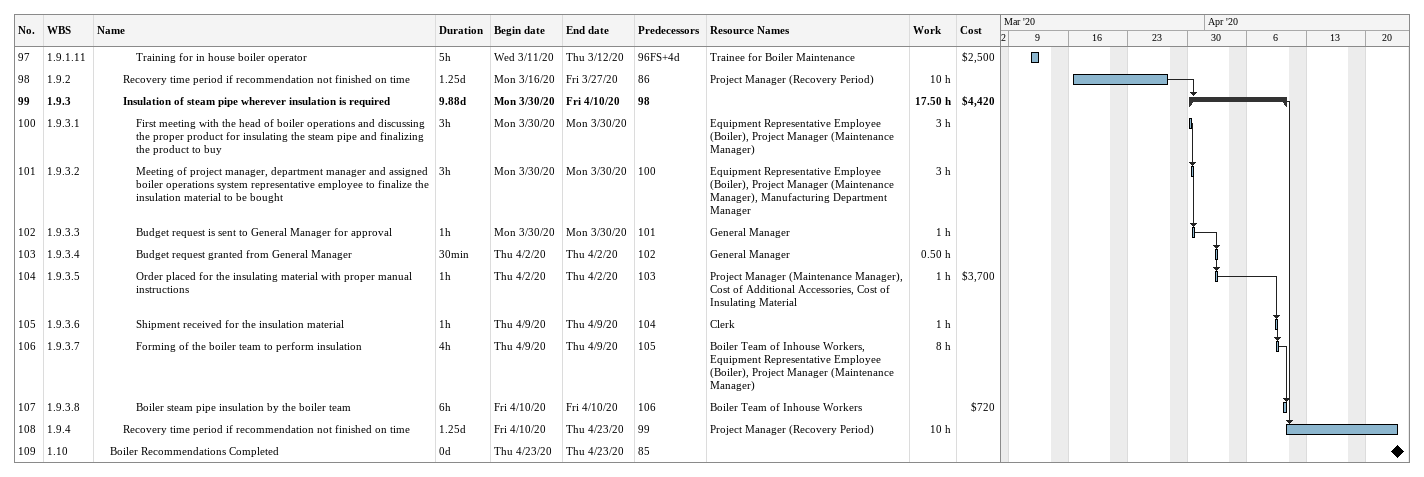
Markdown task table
| ID | WBS | Task | Duration | Start | Finish | Predecessors | Resources | Work (h) | Cost ($) |
|---|---|---|---|---|---|---|---|---|---|
| 97 | 1.9.1.11 | Training for in house boiler operator | 5h | 2020-03-11 | 2020-03-12 | 96FS+4d | Trainee for Boiler Maintenance |  | 2500 |
| 98 | 1.9.2 | Recovery time period if recommendation not finished on time | 1.25d | 2020-03-16 | 2020-03-27 | 86 | Project Manager (Recovery Period) | 10 |  |
| 99 | 1.9.3 | **Insulation of steam pipe wherever insulation is required** | 9.88d | 2020-03-30 | 2020-04-10 | 98 |  | 17.50 | 4420 |
| 100 | 1.9.3.1 | First meeting with the head of boiler operations and discussing the proper product for insulating the steam pipe and finalizing the product to buy | 3h | 2020-03-30 | 2020-03-30 |  | Equipment Representative Employee (Boiler), Project Manager (Maintenance Manager) | 3 |  |
| 101 | 1.9.3.2 | Meeting of project manager, department manager and assigned boiler operations system representative employee to finalize the insulation material to be bought | 3h | 2020-03-30 | 2020-03-30 | 100 | Equipment Representative Employee (Boiler), Project Manager (Maintenance Manager), Manufacturing Department Manager | 3 |  |
| 102 | 1.9.3.3 | Budget request is sent to General Manager for approval | 1h | 2020-03-30 | 2020-03-30 | 101 | General Manager | 1 |  |
| 103 | 1.9.3.4 | Budget request granted from General Manager | 30min | 2020-04-02 | 2020-04-02 | 102 | General Manager | 0.50 |  |
| 104 | 1.9.3.5 | Order placed for the insulating material with proper manual instructions | 1h | 2020-04-02 | 2020-04-02 | 103 | Project Manager (Maintenance Manager), Cost of Additional Accessories, Cost of Insulating Material | 1 | 3700 |
| 105 | 1.9.3.6 | Shipment received for the insulation material | 1h | 2020-04-09 | 2020-04-09 | 104 | Clerk | 1 |  |
| 106 | 1.9.3.7 | Forming of the boiler team to perform insulation | 4h | 2020-04-09 | 2020-04-09 | 105 | Boiler Team of Inhouse Workers, Equipment Representative Employee (Boiler), Project Manager (Maintenance Manager) | 8 |  |
| 107 | 1.9.3.8 | Boiler steam pipe insulation by the boiler team | 6h | 2020-04-10 | 2020-04-10 | 106 | Boiler Team of Inhouse Workers |  | 720 |
| 108 | 1.9.4 | Recovery time period if recommendation not finished on time | 1.25d | 2020-04-10 | 2020-04-23 | 99 | Project Manager (Recovery Period) | 10 |  |
| 109 | 1.10 | Boiler Recommendations Completed | 0d | 2020-04-23 | 2020-04-23 | 85 |  |  |  |
